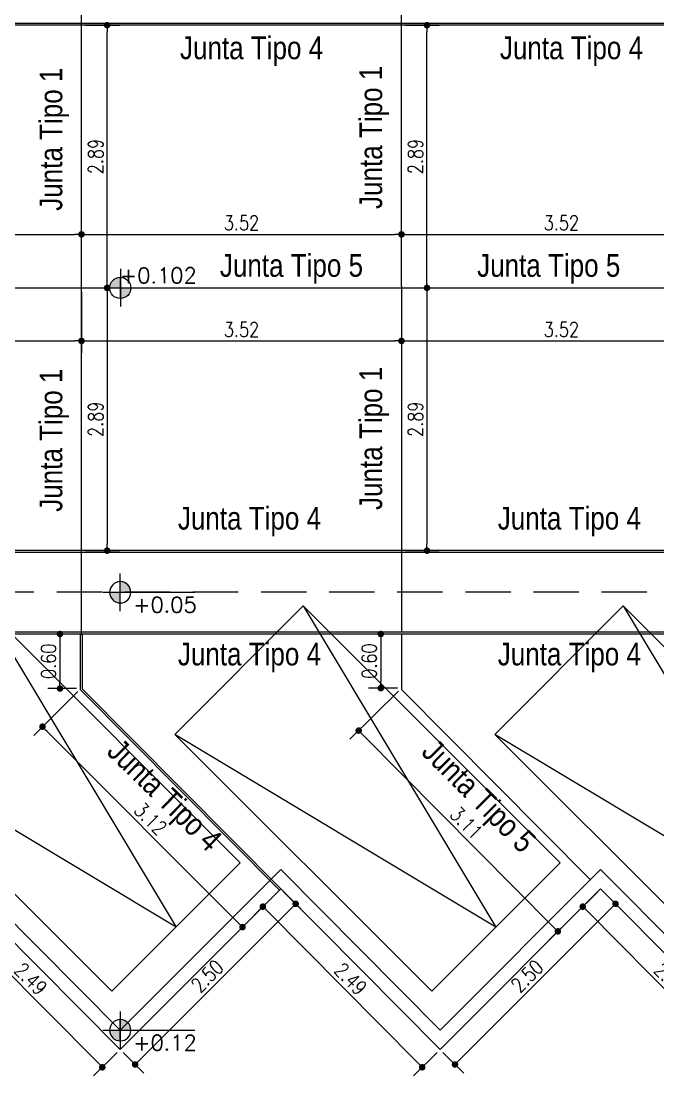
# Model space of a CAD drawing. Header units: millimetres. Extents: x 28448 to 57563, y -116865 to -58388.
# Drawn here: x 28736.24 to 28743.25, y -58466.68 to -58455.07 of the extents above; entities that cross this region are included whole.
import ezdxf

# ---------------------------------------------------------------- set-up
doc = ezdxf.new("R2010")
doc.units = ezdxf.units.MM
doc.header["$PDMODE"] = 35
doc.header["$PDSIZE"] = 0.5
doc.linetypes.add('DASHED', pattern=[0.75, 0.5, -0.25])
doc.layers.get('DEFPOINTS').update_dxf_attribs({"color": 252, "lineweight": 5})
doc.layers.add('-PA-Cotas', color=4, linetype='Continuous')
doc.layers.add('Proyecto de Pavimento', color=4, linetype='Continuous')
doc.layers.add('-VC-Techos', color=251, linetype='Continuous', lineweight=13)
doc.styles.add('Angosta', font='romans.shx', dxfattribs={"width": 0.8})
doc.styles.add('ARIAL', font='ARIALN.TTF')
doc.styles.add('romans', font='romans.shx')
doc.dimstyles.new('JC_1@100', dxfattribs={"dimscale": 0.9, "dimtxt": 0.18, "dimasz": 0.08, "dimexe": 0.15, "dimexo": 0.05, "dimgap": 0.05, "dimtad": 1, "dimzin": 1, "dimdsep": 46, "dimtxsty": 'Angosta', "dimblk1": 'DOT', "dimblk2": 'DOT', "dimsah": 1, "dimcen": 0.09, "dimclrd": 2, "dimclre": 1, "dimclrt": 3, "dimaunit": 1, "dimadec": 3, "dimazin": 0, "dimtfac": 1.8, "dimtmove": 2, "dimatfit": 3, "dimldrblk": 'DOT', "dimfxl": 0.15, "dimtolj": 1, "dimtzin": 0, "dimarcsym": 0})

# ---------------------------------------------------------------- blocks, each defined once
blk = doc.blocks.new('A$C425A0BF6')
at = {"layer": '-VC-Techos', "color": 6, "linetype": 'Continuous'}
for p, q in [((0, 4), (2, 4)), ((0, 0), (0, 4)), ((0, 0), (1, 4)), ((1, 4), (2, 0)), ((2, 4), (2, 0)), ((2, 0), (0, 0))]:
    blk.add_line(p, q, dxfattribs=at)
blk = doc.blocks.new('A$C445B3242')
h = blk.add_hatch(color=256)
h.paths.add_polyline_path([(0.195, 0.389, 0.414214), (0, 0.195), (0.195, 0.195)])
h.paths.add_polyline_path([(0.195, 0, 0.414214), (0.389, 0.195), (0.195, 0.195)])
for p, q in [((0.195, 0.389), (0.195, 0)), ((0.197, 0.544), (0.197, -0.147)), ((-0.123, 0.194), (1.565, 0.194)), ((0, 0.195), (0.389, 0.195))]:
    blk.add_line(p, q)
blk.add_circle((0.195, 0.195), 0.195)
blk = doc.blocks.new('_Dot')
at = {"color": 0, "linetype": 'ByBlock', "lineweight": -2}
blk.add_line((-0.5, 0), (-1, 0), dxfattribs=at)
at = {"color": 0, "linetype": 'ByBlock', "const_width": 0.5}
blk.add_lwpolyline([(-0.25, 0, 1), (0.25, 0, 1)], format="xyb", close=True, dxfattribs=at)
blk = doc.blocks.new('*D238')
at = {"layer": 'DEFPOINTS', "color": 0, "transparency": 16777216}
for p in [(28715.467, -58458.011), (28716.184, -58460.903), (28771.754, -58460.903)]:
    blk.add_point(p, dxfattribs=at)
at = {"layer": 'Proyecto de Pavimento', "color": 1, "lineweight": -2, "transparency": 16777216}
for p, q in [((28715.512, -58458.011), (28716.319, -58458.011)), ((28771.709, -58460.903), (28716.049, -58460.903))]:
    blk.add_line(p, q, dxfattribs=at)
at = {"layer": 'Proyecto de Pavimento', "color": 2, "lineweight": -2, "transparency": 16777216}
blk.add_line((28716.184, -58458.083), (28716.184, -58460.831), dxfattribs=at)
at = {"layer": 'Proyecto de Pavimento', "color": 2, "lineweight": -2, "transparency": 16777216, "xscale": 0.072, "yscale": 0.072, "zscale": 0.072}
for p, rotation in [((28716.184, -58458.011), 90), ((28716.184, -58460.903), 270)]:
    blk.add_blockref('_Dot', p, dxfattribs=dict(at, rotation=rotation))
at = {"layer": 'Proyecto de Pavimento', "color": 3, "transparency": 16777216, "insert": (28716.058, -58459.457), "char_height": 0.162, "attachment_point": 5, "rotation": 90, "style": 'Angosta'}
blk.add_mtext('\\A1;2.89', dxfattribs=at)
blk = doc.blocks.new('*D256')
at = {"layer": 'DEFPOINTS', "color": 0, "transparency": 16777216}
for p in [(28736.908, -58457.422), (28733.386, -58458.011), (28736.908, -58458.011)]:
    blk.add_point(p, dxfattribs=at)
at = {"layer": 'Proyecto de Pavimento', "color": 1, "lineweight": -2, "transparency": 16777216}
for p, q in [((28733.386, -58457.966), (28733.386, -58457.287)), ((28736.908, -58457.966), (28736.908, -58457.287))]:
    blk.add_line(p, q, dxfattribs=at)
at = {"layer": 'Proyecto de Pavimento', "color": 2, "lineweight": -2, "transparency": 16777216}
blk.add_line((28733.458, -58457.422), (28736.836, -58457.422), dxfattribs=at)
at = {"layer": 'Proyecto de Pavimento', "color": 2, "lineweight": -2, "transparency": 16777216, "xscale": 0.072, "yscale": 0.072, "zscale": 0.072, "rotation": 180}
blk.add_blockref('_Dot', (28733.386, -58457.422), dxfattribs=at)
at = {"layer": 'Proyecto de Pavimento', "color": 2, "lineweight": -2, "transparency": 16777216, "xscale": 0.072, "yscale": 0.072, "zscale": 0.072}
blk.add_blockref('_Dot', (28736.908, -58457.422), dxfattribs=at)
at = {"layer": 'Proyecto de Pavimento', "color": 3, "transparency": 16777216, "insert": (28735.147, -58457.296), "char_height": 0.162, "attachment_point": 5, "style": 'Angosta'}
blk.add_mtext('\\A1;3.52', dxfattribs=at)
blk = doc.blocks.new('*D258')
at = {"layer": 'DEFPOINTS', "color": 0, "transparency": 16777216}
for p in [(28733.386, -58458.011), (28736.908, -58458.011), (28736.908, -58458.595)]:
    blk.add_point(p, dxfattribs=at)
at = {"layer": 'Proyecto de Pavimento', "color": 1, "lineweight": -2, "transparency": 16777216}
for p, q in [((28733.386, -58458.056), (28733.386, -58458.73)), ((28736.908, -58458.056), (28736.908, -58458.73))]:
    blk.add_line(p, q, dxfattribs=at)
at = {"layer": 'Proyecto de Pavimento', "color": 2, "lineweight": -2, "transparency": 16777216}
blk.add_line((28733.458, -58458.595), (28736.836, -58458.595), dxfattribs=at)
at = {"layer": 'Proyecto de Pavimento', "color": 2, "lineweight": -2, "transparency": 16777216, "xscale": 0.072, "yscale": 0.072, "zscale": 0.072, "rotation": 180}
blk.add_blockref('_Dot', (28733.386, -58458.595), dxfattribs=at)
at = {"layer": 'Proyecto de Pavimento', "color": 2, "lineweight": -2, "transparency": 16777216, "xscale": 0.072, "yscale": 0.072, "zscale": 0.072}
blk.add_blockref('_Dot', (28736.908, -58458.595), dxfattribs=at)
at = {"layer": 'Proyecto de Pavimento', "color": 3, "transparency": 16777216, "insert": (28735.147, -58458.469), "char_height": 0.162, "attachment_point": 5, "style": 'Angosta'}
blk.add_mtext('\\A1;3.52', dxfattribs=at)
blk = doc.blocks.new('*D260')
at = {"layer": 'DEFPOINTS', "color": 0, "transparency": 16777216}
for p in [(28740.431, -58457.422), (28736.908, -58458.011), (28740.431, -58458.011)]:
    blk.add_point(p, dxfattribs=at)
at = {"layer": 'Proyecto de Pavimento', "color": 1, "lineweight": -2, "transparency": 16777216}
for p, q in [((28736.908, -58457.966), (28736.908, -58457.287)), ((28740.431, -58457.966), (28740.431, -58457.287))]:
    blk.add_line(p, q, dxfattribs=at)
at = {"layer": 'Proyecto de Pavimento', "color": 2, "lineweight": -2, "transparency": 16777216}
blk.add_line((28736.98, -58457.422), (28740.359, -58457.422), dxfattribs=at)
at = {"layer": 'Proyecto de Pavimento', "color": 2, "lineweight": -2, "transparency": 16777216, "xscale": 0.072, "yscale": 0.072, "zscale": 0.072, "rotation": 180}
blk.add_blockref('_Dot', (28736.908, -58457.422), dxfattribs=at)
at = {"layer": 'Proyecto de Pavimento', "color": 2, "lineweight": -2, "transparency": 16777216, "xscale": 0.072, "yscale": 0.072, "zscale": 0.072}
blk.add_blockref('_Dot', (28740.431, -58457.422), dxfattribs=at)
at = {"layer": 'Proyecto de Pavimento', "color": 3, "transparency": 16777216, "insert": (28738.67, -58457.296), "char_height": 0.162, "attachment_point": 5, "style": 'Angosta'}
blk.add_mtext('\\A1;3.52', dxfattribs=at)
blk = doc.blocks.new('*D261')
at = {"layer": 'DEFPOINTS', "color": 0, "transparency": 16777216}
for p in [(28736.908, -58455.119), (28737.19, -58455.119), (28736.908, -58458.011)]:
    blk.add_point(p, dxfattribs=at)
at = {"layer": 'Proyecto de Pavimento', "color": 1, "lineweight": -2, "transparency": 16777216}
for p, q in [((28736.953, -58455.119), (28737.325, -58455.119)), ((28736.953, -58458.011), (28737.325, -58458.011))]:
    blk.add_line(p, q, dxfattribs=at)
at = {"layer": 'Proyecto de Pavimento', "color": 2, "lineweight": -2, "transparency": 16777216}
blk.add_line((28737.19, -58457.939), (28737.19, -58455.191), dxfattribs=at)
at = {"layer": 'Proyecto de Pavimento', "color": 2, "lineweight": -2, "transparency": 16777216, "xscale": 0.072, "yscale": 0.072, "zscale": 0.072}
for p, rotation in [((28737.19, -58455.119), 90), ((28737.19, -58458.011), 270)]:
    blk.add_blockref('_Dot', p, dxfattribs=dict(at, rotation=rotation))
at = {"layer": 'Proyecto de Pavimento', "color": 3, "transparency": 16777216, "insert": (28737.064, -58456.565), "char_height": 0.162, "attachment_point": 5, "rotation": 90, "style": 'Angosta'}
blk.add_mtext('\\A1;2.89', dxfattribs=at)
blk = doc.blocks.new('*D262')
at = {"layer": 'DEFPOINTS', "color": 0, "transparency": 16777216}
for p in [(28736.908, -58458.011), (28740.431, -58458.011), (28740.431, -58458.595)]:
    blk.add_point(p, dxfattribs=at)
at = {"layer": 'Proyecto de Pavimento', "color": 1, "lineweight": -2, "transparency": 16777216}
for p, q in [((28736.908, -58458.056), (28736.908, -58458.73)), ((28740.431, -58458.056), (28740.431, -58458.73))]:
    blk.add_line(p, q, dxfattribs=at)
at = {"layer": 'Proyecto de Pavimento', "color": 2, "lineweight": -2, "transparency": 16777216}
blk.add_line((28736.98, -58458.595), (28740.359, -58458.595), dxfattribs=at)
at = {"layer": 'Proyecto de Pavimento', "color": 2, "lineweight": -2, "transparency": 16777216, "xscale": 0.072, "yscale": 0.072, "zscale": 0.072, "rotation": 180}
blk.add_blockref('_Dot', (28736.908, -58458.595), dxfattribs=at)
at = {"layer": 'Proyecto de Pavimento', "color": 2, "lineweight": -2, "transparency": 16777216, "xscale": 0.072, "yscale": 0.072, "zscale": 0.072}
blk.add_blockref('_Dot', (28740.431, -58458.595), dxfattribs=at)
at = {"layer": 'Proyecto de Pavimento', "color": 3, "transparency": 16777216, "insert": (28738.67, -58458.469), "char_height": 0.162, "attachment_point": 5, "style": 'Angosta'}
blk.add_mtext('\\A1;3.52', dxfattribs=at)
blk = doc.blocks.new('*D263')
at = {"layer": 'DEFPOINTS', "color": 0, "transparency": 16777216}
for p in [(28736.908, -58458.011), (28736.908, -58460.903), (28737.19, -58460.903)]:
    blk.add_point(p, dxfattribs=at)
at = {"layer": 'Proyecto de Pavimento', "color": 1, "lineweight": -2, "transparency": 16777216}
for p, q in [((28736.953, -58458.011), (28737.325, -58458.011)), ((28736.953, -58460.903), (28737.325, -58460.903))]:
    blk.add_line(p, q, dxfattribs=at)
at = {"layer": 'Proyecto de Pavimento', "color": 2, "lineweight": -2, "transparency": 16777216}
blk.add_line((28737.19, -58458.083), (28737.19, -58460.831), dxfattribs=at)
at = {"layer": 'Proyecto de Pavimento', "color": 2, "lineweight": -2, "transparency": 16777216, "xscale": 0.072, "yscale": 0.072, "zscale": 0.072}
for p, rotation in [((28737.19, -58458.011), 90), ((28737.19, -58460.903), 270)]:
    blk.add_blockref('_Dot', p, dxfattribs=dict(at, rotation=rotation))
at = {"layer": 'Proyecto de Pavimento', "color": 3, "transparency": 16777216, "insert": (28737.064, -58459.457), "char_height": 0.162, "attachment_point": 5, "rotation": 90, "style": 'Angosta'}
blk.add_mtext('\\A1;2.89', dxfattribs=at)
blk = doc.blocks.new('*D264')
at = {"layer": 'DEFPOINTS', "color": 0, "transparency": 16777216}
for p in [(28743.953, -58457.422), (28740.431, -58458.011), (28743.953, -58458.011)]:
    blk.add_point(p, dxfattribs=at)
at = {"layer": 'Proyecto de Pavimento', "color": 1, "lineweight": -2, "transparency": 16777216}
for p, q in [((28740.431, -58457.966), (28740.431, -58457.287)), ((28743.953, -58457.966), (28743.953, -58457.287))]:
    blk.add_line(p, q, dxfattribs=at)
at = {"layer": 'Proyecto de Pavimento', "color": 2, "lineweight": -2, "transparency": 16777216}
blk.add_line((28740.503, -58457.422), (28743.881, -58457.422), dxfattribs=at)
at = {"layer": 'Proyecto de Pavimento', "color": 2, "lineweight": -2, "transparency": 16777216, "xscale": 0.072, "yscale": 0.072, "zscale": 0.072, "rotation": 180}
blk.add_blockref('_Dot', (28740.431, -58457.422), dxfattribs=at)
at = {"layer": 'Proyecto de Pavimento', "color": 2, "lineweight": -2, "transparency": 16777216, "xscale": 0.072, "yscale": 0.072, "zscale": 0.072}
blk.add_blockref('_Dot', (28743.953, -58457.422), dxfattribs=at)
at = {"layer": 'Proyecto de Pavimento', "color": 3, "transparency": 16777216, "insert": (28742.192, -58457.296), "char_height": 0.162, "attachment_point": 5, "style": 'Angosta'}
blk.add_mtext('\\A1;3.52', dxfattribs=at)
blk = doc.blocks.new('*D265')
at = {"layer": 'DEFPOINTS', "color": 0, "transparency": 16777216}
for p in [(28740.431, -58455.119), (28740.712, -58455.119), (28740.431, -58458.011)]:
    blk.add_point(p, dxfattribs=at)
at = {"layer": 'Proyecto de Pavimento', "color": 1, "lineweight": -2, "transparency": 16777216}
for p, q in [((28740.476, -58455.119), (28740.847, -58455.119)), ((28740.476, -58458.011), (28740.847, -58458.011))]:
    blk.add_line(p, q, dxfattribs=at)
at = {"layer": 'Proyecto de Pavimento', "color": 2, "lineweight": -2, "transparency": 16777216}
blk.add_line((28740.712, -58457.939), (28740.712, -58455.191), dxfattribs=at)
at = {"layer": 'Proyecto de Pavimento', "color": 2, "lineweight": -2, "transparency": 16777216, "xscale": 0.072, "yscale": 0.072, "zscale": 0.072}
for p, rotation in [((28740.712, -58455.119), 90), ((28740.712, -58458.011), 270)]:
    blk.add_blockref('_Dot', p, dxfattribs=dict(at, rotation=rotation))
at = {"layer": 'Proyecto de Pavimento', "color": 3, "transparency": 16777216, "insert": (28740.586, -58456.565), "char_height": 0.162, "attachment_point": 5, "rotation": 90, "style": 'Angosta'}
blk.add_mtext('\\A1;2.89', dxfattribs=at)
blk = doc.blocks.new('*D266')
at = {"layer": 'DEFPOINTS', "color": 0, "transparency": 16777216}
for p in [(28740.431, -58458.011), (28743.953, -58458.011), (28743.953, -58458.595)]:
    blk.add_point(p, dxfattribs=at)
at = {"layer": 'Proyecto de Pavimento', "color": 1, "lineweight": -2, "transparency": 16777216}
for p, q in [((28740.431, -58458.056), (28740.431, -58458.73)), ((28743.953, -58458.056), (28743.953, -58458.73))]:
    blk.add_line(p, q, dxfattribs=at)
at = {"layer": 'Proyecto de Pavimento', "color": 2, "lineweight": -2, "transparency": 16777216}
blk.add_line((28740.503, -58458.595), (28743.881, -58458.595), dxfattribs=at)
at = {"layer": 'Proyecto de Pavimento', "color": 2, "lineweight": -2, "transparency": 16777216, "xscale": 0.072, "yscale": 0.072, "zscale": 0.072, "rotation": 180}
blk.add_blockref('_Dot', (28740.431, -58458.595), dxfattribs=at)
at = {"layer": 'Proyecto de Pavimento', "color": 2, "lineweight": -2, "transparency": 16777216, "xscale": 0.072, "yscale": 0.072, "zscale": 0.072}
blk.add_blockref('_Dot', (28743.953, -58458.595), dxfattribs=at)
at = {"layer": 'Proyecto de Pavimento', "color": 3, "transparency": 16777216, "insert": (28742.192, -58458.469), "char_height": 0.162, "attachment_point": 5, "style": 'Angosta'}
blk.add_mtext('\\A1;3.52', dxfattribs=at)
blk = doc.blocks.new('*D267')
at = {"layer": 'DEFPOINTS', "color": 0, "transparency": 16777216}
for p in [(28740.431, -58458.011), (28740.431, -58460.903), (28740.712, -58460.903)]:
    blk.add_point(p, dxfattribs=at)
at = {"layer": 'Proyecto de Pavimento', "color": 1, "lineweight": -2, "transparency": 16777216}
for p, q in [((28740.476, -58458.011), (28740.847, -58458.011)), ((28740.476, -58460.903), (28740.847, -58460.903))]:
    blk.add_line(p, q, dxfattribs=at)
at = {"layer": 'Proyecto de Pavimento', "color": 2, "lineweight": -2, "transparency": 16777216}
blk.add_line((28740.712, -58458.083), (28740.712, -58460.831), dxfattribs=at)
at = {"layer": 'Proyecto de Pavimento', "color": 2, "lineweight": -2, "transparency": 16777216, "xscale": 0.072, "yscale": 0.072, "zscale": 0.072}
for p, rotation in [((28740.712, -58458.011), 90), ((28740.712, -58460.903), 270)]:
    blk.add_blockref('_Dot', p, dxfattribs=dict(at, rotation=rotation))
at = {"layer": 'Proyecto de Pavimento', "color": 3, "transparency": 16777216, "insert": (28740.586, -58459.457), "char_height": 0.162, "attachment_point": 5, "rotation": 90, "style": 'Angosta'}
blk.add_mtext('\\A1;2.89', dxfattribs=at)
blk = doc.blocks.new('*D372')
at = {"layer": 'DEFPOINTS', "color": 0, "transparency": 16777216}
for p in [(28735.579, -58464.627), (28737.334, -58466.394), (28737.137, -58466.59)]:
    blk.add_point(p, dxfattribs=at)
at = {"layer": 'Proyecto de Pavimento', "color": 1, "lineweight": -2, "transparency": 16777216}
for p, q in [((28735.547, -58464.658), (28735.286, -58464.917)), ((28737.302, -58466.426), (28737.041, -58466.685))]:
    blk.add_line(p, q, dxfattribs=at)
at = {"layer": 'Proyecto de Pavimento', "color": 2, "lineweight": -2, "transparency": 16777216}
blk.add_line((28735.433, -58464.873), (28737.086, -58466.539), dxfattribs=at)
at = {"layer": 'Proyecto de Pavimento', "color": 2, "lineweight": -2, "transparency": 16777216, "xscale": 0.072, "yscale": 0.072, "zscale": 0.072}
for p, rotation in [((28735.382, -58464.822), 134.784570945928), ((28737.137, -58466.59), 314.784570945928)]:
    blk.add_blockref('_Dot', p, dxfattribs=dict(at, rotation=rotation))
at = {"layer": 'Proyecto de Pavimento', "color": 3, "transparency": 16777216, "insert": (28736.349, -58465.617), "char_height": 0.162, "attachment_point": 5, "rotation": 314.7846, "style": 'Angosta'}
blk.add_mtext('\\A1;2.49', dxfattribs=at)
blk = doc.blocks.new('*D373')
at = {"layer": 'DEFPOINTS', "color": 0, "transparency": 16777216}
for p in [(28739.101, -58464.627), (28739.266, -58464.791), (28737.334, -58466.394)]:
    blk.add_point(p, dxfattribs=at)
at = {"layer": 'Proyecto de Pavimento', "color": 1, "lineweight": -2, "transparency": 16777216}
for p, q in [((28739.133, -58464.659), (28739.361, -58464.886)), ((28737.365, -58466.426), (28737.593, -58466.654))]:
    blk.add_line(p, q, dxfattribs=at)
at = {"layer": 'Proyecto de Pavimento', "color": 2, "lineweight": -2, "transparency": 16777216}
blk.add_line((28737.549, -58466.508), (28739.215, -58464.842), dxfattribs=at)
at = {"layer": 'Proyecto de Pavimento', "color": 2, "lineweight": -2, "transparency": 16777216, "xscale": 0.072, "yscale": 0.072, "zscale": 0.072}
for p, rotation in [((28739.266, -58464.791), 45), ((28737.498, -58466.559), 225)]:
    blk.add_blockref('_Dot', p, dxfattribs=dict(at, rotation=rotation))
at = {"layer": 'Proyecto de Pavimento', "color": 3, "transparency": 16777216, "insert": (28738.293, -58465.586), "char_height": 0.162, "attachment_point": 5, "rotation": 45, "style": 'Angosta'}
blk.add_mtext('\\A1;2.50', dxfattribs=at)
blk = doc.blocks.new('*D374')
at = {"layer": 'DEFPOINTS', "color": 0, "transparency": 16777216}
for p in [(28739.101, -58464.627), (28740.856, -58466.394), (28740.659, -58466.59)]:
    blk.add_point(p, dxfattribs=at)
at = {"layer": 'Proyecto de Pavimento', "color": 1, "lineweight": -2, "transparency": 16777216}
for p, q in [((28739.069, -58464.658), (28738.809, -58464.917)), ((28740.824, -58466.426), (28740.563, -58466.685))]:
    blk.add_line(p, q, dxfattribs=at)
at = {"layer": 'Proyecto de Pavimento', "color": 2, "lineweight": -2, "transparency": 16777216}
blk.add_line((28738.955, -58464.873), (28740.608, -58466.539), dxfattribs=at)
at = {"layer": 'Proyecto de Pavimento', "color": 2, "lineweight": -2, "transparency": 16777216, "xscale": 0.072, "yscale": 0.072, "zscale": 0.072}
for p, rotation in [((28738.905, -58464.822), 134.784570945928), ((28740.659, -58466.59), 314.784570945928)]:
    blk.add_blockref('_Dot', p, dxfattribs=dict(at, rotation=rotation))
at = {"layer": 'Proyecto de Pavimento', "color": 3, "transparency": 16777216, "insert": (28739.871, -58465.617), "char_height": 0.162, "attachment_point": 5, "rotation": 314.7846, "style": 'Angosta'}
blk.add_mtext('\\A1;2.49', dxfattribs=at)
blk = doc.blocks.new('*D375')
at = {"layer": 'DEFPOINTS', "color": 0, "transparency": 16777216}
for p in [(28742.624, -58464.627), (28742.788, -58464.791), (28740.856, -58466.394)]:
    blk.add_point(p, dxfattribs=at)
at = {"layer": 'Proyecto de Pavimento', "color": 1, "lineweight": -2, "transparency": 16777216}
for p, q in [((28742.656, -58464.659), (28742.883, -58464.886)), ((28740.888, -58466.426), (28741.116, -58466.654))]:
    blk.add_line(p, q, dxfattribs=at)
at = {"layer": 'Proyecto de Pavimento', "color": 2, "lineweight": -2, "transparency": 16777216}
blk.add_line((28741.071, -58466.508), (28742.737, -58464.842), dxfattribs=at)
at = {"layer": 'Proyecto de Pavimento', "color": 2, "lineweight": -2, "transparency": 16777216, "xscale": 0.072, "yscale": 0.072, "zscale": 0.072}
for p, rotation in [((28742.788, -58464.791), 45), ((28741.02, -58466.559), 225)]:
    blk.add_blockref('_Dot', p, dxfattribs=dict(at, rotation=rotation))
at = {"layer": 'Proyecto de Pavimento', "color": 3, "transparency": 16777216, "insert": (28741.815, -58465.586), "char_height": 0.162, "attachment_point": 5, "rotation": 45, "style": 'Angosta'}
blk.add_mtext('\\A1;2.50', dxfattribs=at)
blk = doc.blocks.new('*D376')
at = {"layer": 'DEFPOINTS', "color": 0, "transparency": 16777216}
for p in [(28742.624, -58464.627), (28744.378, -58466.394), (28744.181, -58466.59)]:
    blk.add_point(p, dxfattribs=at)
at = {"layer": 'Proyecto de Pavimento', "color": 1, "lineweight": -2, "transparency": 16777216}
for p, q in [((28742.592, -58464.658), (28742.331, -58464.917)), ((28744.346, -58466.426), (28744.086, -58466.685))]:
    blk.add_line(p, q, dxfattribs=at)
at = {"layer": 'Proyecto de Pavimento', "color": 2, "lineweight": -2, "transparency": 16777216}
blk.add_line((28742.478, -58464.873), (28744.131, -58466.539), dxfattribs=at)
at = {"layer": 'Proyecto de Pavimento', "color": 2, "lineweight": -2, "transparency": 16777216, "xscale": 0.072, "yscale": 0.072, "zscale": 0.072}
for p, rotation in [((28742.427, -58464.822), 134.784570945928), ((28744.181, -58466.59), 314.784570945928)]:
    blk.add_blockref('_Dot', p, dxfattribs=dict(at, rotation=rotation))
at = {"layer": 'Proyecto de Pavimento', "color": 3, "transparency": 16777216, "insert": (28743.394, -58465.617), "char_height": 0.162, "attachment_point": 5, "rotation": 314.7846, "style": 'Angosta'}
blk.add_mtext('\\A1;2.49', dxfattribs=at)
blk = doc.blocks.new('*D396')
at = {"layer": 'DEFPOINTS', "color": 0, "transparency": 16777216}
for p in [(28736.909, -58461.821), (28736.671, -58462.421), (28736.898, -58462.421)]:
    blk.add_point(p, dxfattribs=at)
at = {"layer": 'Proyecto de Pavimento', "color": 1, "lineweight": -2, "transparency": 16777216}
for p, q in [((28736.864, -58461.821), (28736.536, -58461.821)), ((28736.853, -58462.421), (28736.536, -58462.421))]:
    blk.add_line(p, q, dxfattribs=at)
at = {"layer": 'Proyecto de Pavimento', "color": 2, "lineweight": -2, "transparency": 16777216}
blk.add_line((28736.671, -58461.893), (28736.671, -58462.349), dxfattribs=at)
at = {"layer": 'Proyecto de Pavimento', "color": 2, "lineweight": -2, "transparency": 16777216, "xscale": 0.072, "yscale": 0.072, "zscale": 0.072}
for p, rotation in [((28736.671, -58461.821), 90), ((28736.671, -58462.421), 270)]:
    blk.add_blockref('_Dot', p, dxfattribs=dict(at, rotation=rotation))
at = {"layer": 'Proyecto de Pavimento', "color": 3, "transparency": 16777216, "insert": (28736.545, -58462.121), "char_height": 0.162, "attachment_point": 5, "rotation": 90, "style": 'Angosta'}
blk.add_mtext('\\A1;0.60', dxfattribs=at)
blk = doc.blocks.new('*D397')
at = {"layer": 'DEFPOINTS', "color": 0, "transparency": 16777216}
for p in [(28740.431, -58461.821), (28740.203, -58462.417), (28740.431, -58462.417)]:
    blk.add_point(p, dxfattribs=at)
at = {"layer": 'Proyecto de Pavimento', "color": 1, "lineweight": -2, "transparency": 16777216}
for p, q in [((28740.386, -58461.821), (28740.068, -58461.821)), ((28740.386, -58462.417), (28740.068, -58462.417))]:
    blk.add_line(p, q, dxfattribs=at)
at = {"layer": 'Proyecto de Pavimento', "color": 2, "lineweight": -2, "transparency": 16777216}
blk.add_line((28740.203, -58461.893), (28740.203, -58462.345), dxfattribs=at)
at = {"layer": 'Proyecto de Pavimento', "color": 2, "lineweight": -2, "transparency": 16777216, "xscale": 0.072, "yscale": 0.072, "zscale": 0.072}
for p, rotation in [((28740.203, -58461.821), 90), ((28740.203, -58462.417), 270)]:
    blk.add_blockref('_Dot', p, dxfattribs=dict(at, rotation=rotation))
at = {"layer": 'Proyecto de Pavimento', "color": 3, "transparency": 16777216, "insert": (28740.077, -58462.119), "char_height": 0.162, "attachment_point": 5, "rotation": 90, "style": 'Angosta'}
blk.add_mtext('\\A1;0.60', dxfattribs=at)
blk = doc.blocks.new('*D409')
at = {"layer": 'DEFPOINTS', "color": 0, "transparency": 16777216}
for p in [(28736.898, -58462.421), (28739.101, -58464.627), (28738.681, -58465.047)]:
    blk.add_point(p, dxfattribs=at)
at = {"layer": 'Proyecto de Pavimento', "color": 1, "lineweight": -2, "transparency": 16777216}
for p, q in [((28736.866, -58462.453), (28736.382, -58462.937)), ((28739.07, -58464.658), (28738.585, -58465.142))]:
    blk.add_line(p, q, dxfattribs=at)
at = {"layer": 'Proyecto de Pavimento', "color": 2, "lineweight": -2, "transparency": 16777216}
blk.add_line((28736.528, -58462.892), (28738.63, -58464.996), dxfattribs=at)
at = {"layer": 'Proyecto de Pavimento', "color": 2, "lineweight": -2, "transparency": 16777216, "xscale": 0.072, "yscale": 0.072, "zscale": 0.072}
for p, rotation in [((28736.478, -58462.841), 134.968367248222), ((28738.681, -58465.047), 314.968367248222)]:
    blk.add_blockref('_Dot', p, dxfattribs=dict(at, rotation=rotation))
at = {"layer": 'Proyecto de Pavimento', "color": 3, "transparency": 16777216, "insert": (28737.668, -58463.855), "char_height": 0.162, "attachment_point": 5, "rotation": 314.9684, "style": 'Angosta'}
blk.add_mtext('\\A1;3.12', dxfattribs=at)
blk = doc.blocks.new('*D410')
at = {"layer": 'DEFPOINTS', "color": 0, "transparency": 16777216}
for p in [(28740.431, -58462.417), (28742.624, -58464.627), (28742.153, -58465.094)]:
    blk.add_point(p, dxfattribs=at)
at = {"layer": 'Proyecto de Pavimento', "color": 1, "lineweight": -2, "transparency": 16777216}
for p, q in [((28740.399, -58462.449), (28739.864, -58462.979)), ((28742.592, -58464.658), (28742.057, -58465.189))]:
    blk.add_line(p, q, dxfattribs=at)
at = {"layer": 'Proyecto de Pavimento', "color": 2, "lineweight": -2, "transparency": 16777216}
blk.add_line((28740.01, -58462.935), (28742.102, -58465.043), dxfattribs=at)
at = {"layer": 'Proyecto de Pavimento', "color": 2, "lineweight": -2, "transparency": 16777216, "xscale": 0.072, "yscale": 0.072, "zscale": 0.072}
for p, rotation in [((28739.96, -58462.884), 134.7845709458947), ((28742.153, -58465.094), 314.7845709458947)]:
    blk.add_blockref('_Dot', p, dxfattribs=dict(at, rotation=rotation))
at = {"layer": 'Proyecto de Pavimento', "color": 3, "transparency": 16777216, "insert": (28741.146, -58463.9), "char_height": 0.162, "attachment_point": 5, "rotation": 314.7846, "style": 'Angosta'}
blk.add_mtext('\\A1;3.11', dxfattribs=at)

msp = doc.modelspace()

# ---------------------------------------------------------------- linework, layer by layer
at = {"layer": 'Proyecto de Pavimento', "color": 6}
for p, q in [((28739.0874, -58464.6408), (28736.8983, -58462.4352)), ((28739.1016, -58464.6267), (28736.9183, -58462.4269))]:
    msp.add_line(p, q, dxfattribs=at)
at = {"layer": 'Proyecto de Pavimento', "color": 7}
msp.add_line((28742.5111, -58464.5273), (28740.4306, -58462.431), dxfattribs=at)
at = {"layer": 'Proyecto de Pavimento'}
for p, q in [((28737.3342, -58466.1819), (28735.5797, -58464.4142)), ((28739.102, -58464.4142), (28737.3342, -58466.1819)), ((28740.8565, -58466.1819), (28739.102, -58464.4142)), ((28742.6243, -58464.4142), (28740.8565, -58466.1819)), ((28744.3788, -58466.1819), (28742.6243, -58464.4142)), ((28738.9959, -58464.5202), (28738.9955, -58464.5198)), ((28739.2081, -58464.5202), (28739.2077, -58464.5206)), ((28742.5182, -58464.5202), (28742.5178, -58464.5198)), ((28742.7304, -58464.5202), (28742.73, -58464.5206)), ((28737.3338, -58466.3945), (28735.5793, -58464.6267)), ((28739.1016, -58464.6267), (28737.3338, -58466.3945)), ((28740.8561, -58466.3945), (28739.1016, -58464.6267)), ((28742.6239, -58464.6267), (28740.8561, -58466.3945)), ((28744.3784, -58466.3945), (28742.6239, -58464.6267))]:
    msp.add_line(p, q, dxfattribs=at)
at = {"layer": 'Proyecto de Pavimento', "color": 3}
for points in [[(28736.9085, -58461.821), (28736.9083, -58454.191)], [(28740.4307, -58457.991), (28740.4306, -58454.191)], [(28740.4307, -58457.991), (28740.4306, -58461.801)]]:
    msp.add_lwpolyline(points, dxfattribs=at)
at = {"layer": 'Proyecto de Pavimento', "color": 6}
for points in [[(28771.7313, -58455.099), (28715.3991, -58455.099)], [(28771.7313, -58455.119), (28715.3991, -58455.119)], [(28771.7313, -58460.9229), (28715.3938, -58460.9229)], [(28771.7313, -58460.9029), (28715.3991, -58460.9029)], [(28771.7313, -58461.801), (28715.1631, -58461.801)], [(28771.7313, -58461.821), (28715.183, -58461.821)], [(28736.8983, -58462.4352), (28736.8983, -58461.821)], [(28736.9183, -58462.4269), (28736.9183, -58461.821)]]:
    msp.add_lwpolyline(points, dxfattribs=at)
at = {"layer": 'Proyecto de Pavimento', "color": 7}
for points in [[(28715.0848, -58458.011), (28774.404, -58458.011)], [(28740.4306, -58461.821), (28740.4306, -58462.431)]]:
    msp.add_lwpolyline(points, dxfattribs=at)
at = {"layer": 'Proyecto de Pavimento', "linetype": 'DASHED'}
msp.add_lwpolyline([(28770.8845, -58461.3612), (28715.0865, -58461.3612)], dxfattribs=at)
at = {"layer": 'Proyecto de Pavimento'}
msp.add_lwpolyline([(28736.8983, -58461.821), (28736.9183, -58461.821)], dxfattribs=at)

# ---------------------------------------------------------------- block references
at = {"layer": '-VC-Techos', "color": 6, "linetype": 'Continuous', "rotation": 225.0000000000001}
for p in [(28735.8277, -58461.511, -499.7933), (28739.3501, -58461.511, -499.7933), (28742.8724, -58461.511, -499.7933)]:
    msp.add_blockref('A$C425A0BF6', p, dxfattribs=at)
at = {"layer": 'Proyecto de Pavimento', "xscale": 0.6000000000931323, "yscale": 0.6000000000931323, "zscale": 0.6000000000931323}
msp.add_blockref('A$C445B3242', (28737.2173, -58458.1277, -499.7933), dxfattribs=at)
at = {"layer": 'Proyecto de Pavimento', "xscale": -0.6000000000931323, "yscale": 0.6000000000931323, "zscale": 0.6000000000931323, "rotation": 180}
for p in [(28737.2171, -58461.2445, -499.7933), (28737.2173, -58466.0652, -499.7933)]:
    msp.add_blockref('A$C445B3242', p, dxfattribs=at)

# ---------------------------------------------------------------- texts
at = {"layer": '-PA-Cotas', "linetype": 'Continuous', "char_height": 0.17, "width": 12.695578, "style": 'romans'}
for s, insert, attachment_point, rotation in [('+0.102', (28738.1769, -58457.7877, -499.7933), 3, 0.13103), ('+0.05', (28738.1767, -58461.5845, -499.7933), 9, 359.86897), ('+0.12', (28738.1769, -58466.4053, -499.7933), 9, 359.86897)]:
    msp.add_mtext(s, dxfattribs=dict(at, insert=insert, attachment_point=attachment_point, rotation=rotation))
at = {"layer": 'Proyecto de Pavimento', "color": 0, "style": 'ARIAL'}
for s, p in [('Junta Tipo 4', (28737.9925, -58455.4936)), ('Junta Tipo 4', (28741.5148, -58455.4936)), ('Junta Tipo 5', (28738.4318, -58457.8888)), ('Junta Tipo 5', (28741.2645, -58457.8888)), ('Junta Tipo 4', (28737.9693, -58460.6712)), ('Junta Tipo 4', (28741.4916, -58460.6712)), ('Junta Tipo 4', (28737.9693, -58462.1664)), ('Junta Tipo 4', (28741.4916, -58462.1664))]:
    msp.add_text(s, height=0.25, dxfattribs=at).set_placement(p)
for s, rotation, p in [('Junta Tipo 1', 90, (28736.6961, -58457.1623)), ('Junta Tipo 1', 90, (28740.2184, -58457.1423)), ('Junta Tipo 1', 90, (28736.6961, -58460.4754)), ('Junta Tipo 1', 90, (28740.2184, -58460.4554)), ('Junta Tipo 4', 315.68466, (28737.1743, -58463.1313)), ('Junta Tipo 5', 315.03401, (28740.6384, -58463.1339))]:
    msp.add_text(s, height=0.25, rotation=rotation, dxfattribs=at).set_placement(p)

# ---------------------------------------------------------------- dimensions: what is measured, and where the dimension line sits
at = {"layer": 'Proyecto de Pavimento'}
for base, p1, p2, angle, picture, middle in [((28737.1897, -58455.119), (28736.9084, -58458.011), (28736.9083, -58455.119), 90, '*D261', (28737.0637, -58456.565)), ((28740.712, -58455.119), (28740.4307, -58458.011), (28740.4306, -58455.119), 90, '*D265', (28740.586, -58456.565)), ((28716.1841, -58460.9029), (28715.467, -58458.011), (28771.7544, -58460.9029), 90, '*D238', (28716.0581, -58459.457)), ((28737.1897, -58460.9029), (28736.9084, -58458.011), (28736.9084, -58460.9029), 90, '*D263', (28737.0637, -58459.457)), ((28740.712, -58460.9029), (28740.4307, -58458.011), (28740.4307, -58460.9029), 90, '*D267', (28740.586, -58459.457)), ((28736.6705, -58462.4212), (28736.9085, -58461.821), (28736.8983, -58462.4212), 270, '*D396', (28736.5445, -58462.1211)), ((28740.2029, -58462.417), (28740.4306, -58461.821), (28740.4306, -58462.417), 270, '*D397', (28740.0769, -58462.119))]:
    dim = msp.add_linear_dim(base=base, p1=p1, p2=p2, angle=angle, dimstyle='JC_1@100', dxfattribs=at)
    dim.commit()
    dim.dimension.update_dxf_attribs({"geometry": picture, "text_midpoint": middle})
for base, p1, p2, picture, middle in [((28736.9084, -58457.422), (28733.3861, -58458.011), (28736.9084, -58458.011), '*D256', (28735.1473, -58457.296)), ((28740.4307, -58457.422), (28736.9084, -58458.011), (28740.4307, -58458.011), '*D260', (28738.6696, -58457.296)), ((28743.953, -58457.422), (28740.4307, -58458.011), (28743.953, -58458.011), '*D264', (28742.1919, -58457.296)), ((28736.9084, -58458.5953), (28733.3861, -58458.011), (28736.9084, -58458.011), '*D258', (28735.1473, -58458.4693)), ((28740.4307, -58458.5953), (28736.9084, -58458.011), (28740.4307, -58458.011), '*D262', (28738.6696, -58458.4693)), ((28743.953, -58458.5953), (28740.4307, -58458.011), (28743.953, -58458.011), '*D266', (28742.1919, -58458.4693))]:
    dim = msp.add_linear_dim(base=base, p1=p1, p2=p2, dimstyle='JC_1@100', dxfattribs=at)
    dim.commit()
    dim.dimension.update_dxf_attribs({"geometry": picture, "text_midpoint": middle})
for p1, p2, distance, picture, middle in [((28736.8983, -58462.4212), (28739.1014, -58464.6267), -0.5947, '*D409', (28737.6682, -58463.8552)), ((28740.4306, -58462.417), (28742.6237, -58464.6267), -0.6634, '*D410', (28741.1457, -58463.9004)), ((28735.5791, -58464.6267), (28737.3336, -58466.3945), -0.2774, '*D372', (28736.3489, -58465.6172)), ((28737.3336, -58466.3945), (28739.1014, -58464.6267), -0.2322, '*D373', (28738.2926, -58465.5856)), ((28739.1014, -58464.6267), (28740.8559, -58466.3945), -0.2774, '*D374', (28739.8712, -58465.6172)), ((28740.8559, -58466.3945), (28742.6237, -58464.6267), -0.2322, '*D375', (28741.8149, -58465.5856)), ((28742.6237, -58464.6267), (28744.3782, -58466.3945), -0.2774, '*D376', (28743.3935, -58465.6172))]:
    dim = msp.add_aligned_dim(p1=p1, p2=p2, distance=distance, dimstyle='JC_1@100', dxfattribs=at)
    dim.commit()
    dim.dimension.update_dxf_attribs({"geometry": picture, "text_midpoint": middle})

doc.saveas('drawing.dxf')
